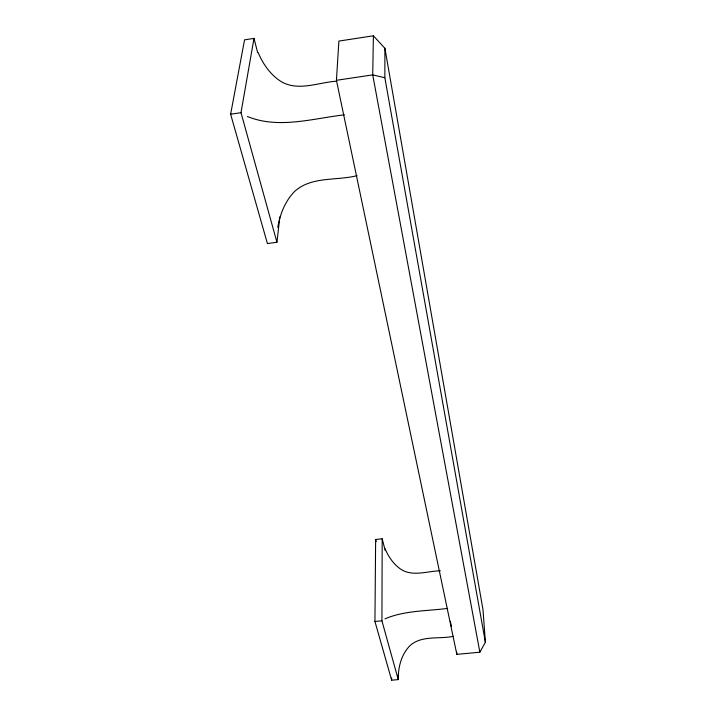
<?xml version="1.0" encoding="UTF-8"?>
<svg xmlns="http://www.w3.org/2000/svg" width="716" height="716" viewBox="0 0 716 716"><rect width="100%" height="100%" fill="white"/><g stroke="black" fill="none" stroke-linecap="round" stroke-linejoin="round"><path stroke-width="1.07" d="M485.376 642.243L384.85 77.74L384.904 48.285L373.394 35.8L338.883 41.081L336.43 80.308L456.835 654.361L479.863 652.213L485.376 642.243L483.014 609.817L384.904 48.285M398.194 675.17L398.239 679.6L381.923 620.79L382.192 538.799L375.64 539.488L374.942 621.47L391.652 680.2L398.239 679.6C398.096 667.267 401.282 654.308 410.25 645.385C422.1 635.101 439.293 639.352 453.488 636.309M373.394 35.8L372.723 74.885L479.863 652.213M257.59 52.366L254.001 38.387L244.55 39.845L230.624 114.22L267.417 243.556L276.94 242.276L279.822 216.993M276.94 242.276L240.997 112.689L254.001 38.387M277.763 227.419C280.001 214.245 285.031 201.438 294.374 191.664C311.2 176.073 336.457 180.942 357.087 175.662M384.957 618.866C404.665 610.381 426.772 611.169 447.652 608.385M336.43 80.308L372.723 74.885L384.85 77.74M336.413 81.194C318.504 82.412 299.136 91.299 282.006 82.116C270.764 75.323 263.094 64.351 258.073 52.411M230.624 114.22L240.997 112.689M344.36 114.837C312.677 118.498 278.524 129.238 247.396 116.502M440.367 570.795C427.586 571.028 413.553 576.747 401.613 569.775C393.863 564.763 388.537 557.003 385.029 548.581M374.942 621.47L381.923 620.79M375.64 539.488L376.204 541.627M382.192 538.799L385.208 550.568M450.346 621.273L451.465 626.643M456.719 652.151L456.835 654.361M391.643 677.98L391.652 680.2"/></g></svg>
